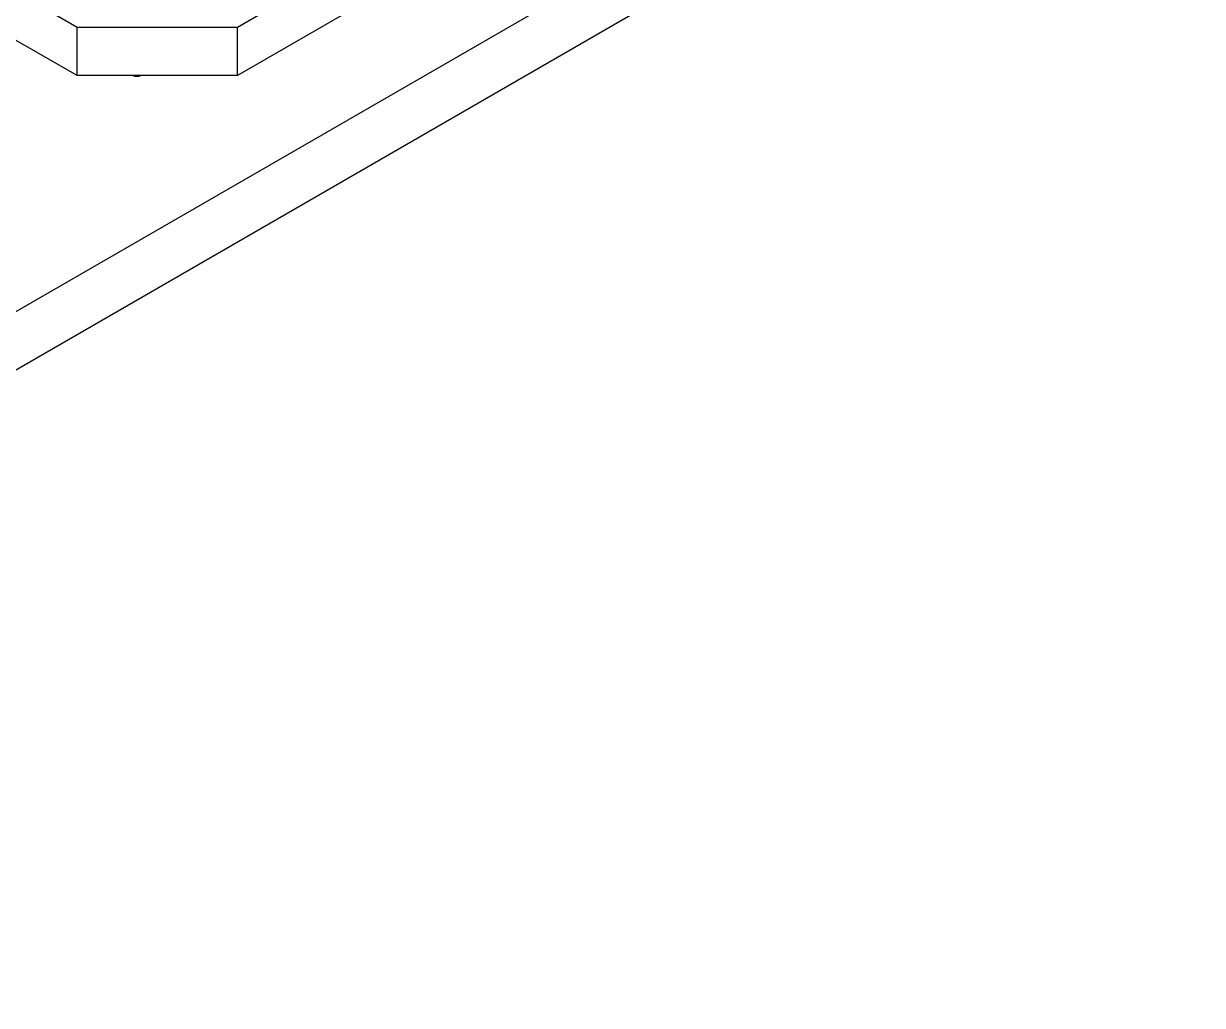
# Model space of a CAD drawing. Header units: millimetres. Extents: x -28 to 252, y 0 to 206.
# Drawn here: x 132.41 to 158.41, y 143.98 to 165.64 of the extents above; entities that cross this region are included whole.
import ezdxf

# ---------------------------------------------------------------- set-up
doc = ezdxf.new("R2010")
doc.units = ezdxf.units.MM

msp = doc.modelspace()

# ---------------------------------------------------------------- linework, layer by layer
at = {"color": 7, "linetype": 'Continuous', "lineweight": 25}
for p, q in [((107.955, 145.265), (163.816, 177.513)), ((107.955, 143.983), (163.816, 176.231)), ((137.13, 165.563), (142.433, 168.624)), ((130.059, 167.604), (133.595, 165.563)), ((142.433, 167.553), (137.13, 164.491)), ((133.595, 165.563), (137.13, 165.563)), ((133.595, 164.491), (133.595, 165.563)), ((137.13, 164.491), (137.13, 165.563)), ((133.595, 164.491), (132.251, 165.267)), ((137.13, 164.491), (133.595, 164.491))]:
    msp.add_line(p, q, dxfattribs=at)
msp.add_arc((134.913, 164.763), 0.285, 252.2798, 287.7202, dxfattribs=at)

doc.saveas('drawing.dxf')
